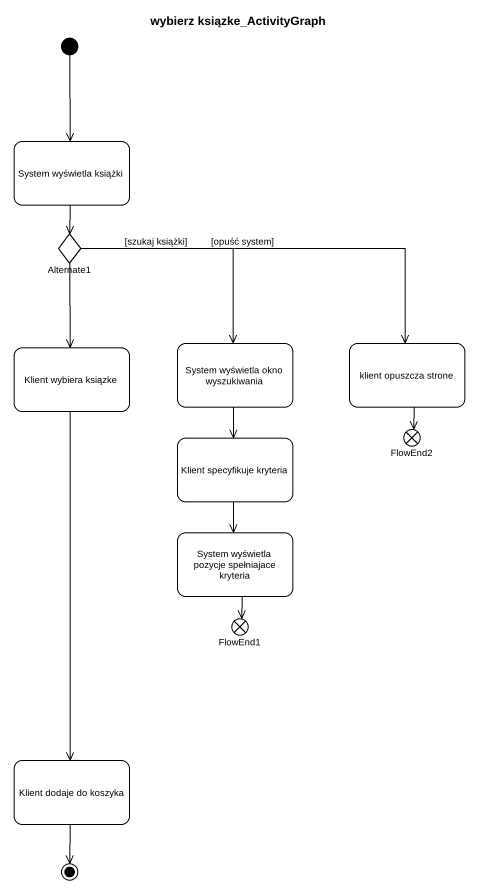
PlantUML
@startuml
title wybierz ksiązke_ActivityGraph
hide empty description
state "System wyświetla książki" as System_wyświetla_książki
state Alternate1 <<choice>>
state "Klient wybiera ksiązke" as Klient_wybiera_ksiązke
state "System wyświetla okno wyszukiwania" as System_wyświetla_okno
state "klient opuszcza strone" as klient_opuszcza_strone
state FlowEnd2 <<end>>
state "Klient specyfikuje kryteria" as Klient_specyfikuje_kryteria
state "System wyświetla pozycje spełniajace kryteria" as System_wyświetla_pozycje
state FlowEnd1 <<end>>
state "Klient dodaje do koszyka" as Klient_dodaje_do_koszyka
[*] --> System_wyświetla_książki
System_wyświetla_książki --> Alternate1
Alternate1 --> Klient_wybiera_ksiązke
Alternate1 --> System_wyświetla_okno : [szukaj książki]
Alternate1 -right-> klient_opuszcza_strone : [opuść system]
Klient_wybiera_ksiązke --> Klient_dodaje_do_koszyka
System_wyświetla_okno --> Klient_specyfikuje_kryteria
klient_opuszcza_strone --> FlowEnd2
Klient_specyfikuje_kryteria --> System_wyświetla_pozycje
System_wyświetla_pozycje --> FlowEnd1
Klient_dodaje_do_koszyka --> [*]
@enduml
